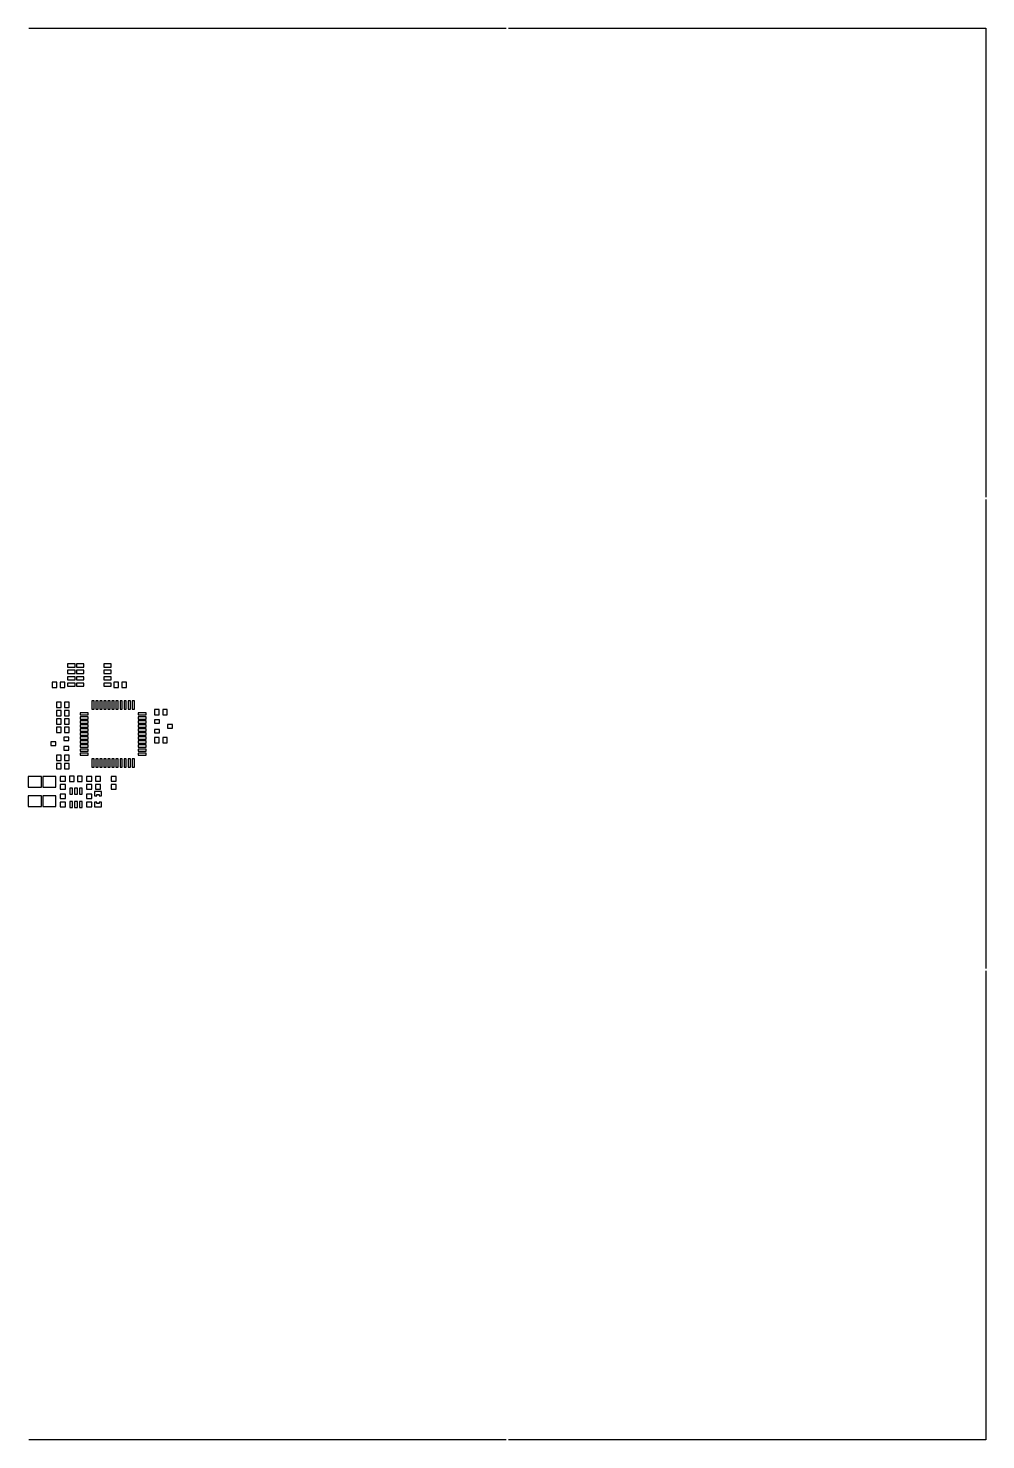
# Model space of a CAD drawing. Extents: x -171 to 209, y -140 to 140.
# Drawn here: x 19.6 to 209.5, y -140.3 to 139.7 of the extents above; entities that cross this region are included whole.
import ezdxf

# ---------------------------------------------------------------- set-up
doc = ezdxf.new("R2010")
doc.units = 0
doc.header["$MEASUREMENT"] = 0
doc.layers.get('0').update_dxf_attribs({"linetype": 'CONTINUOUS'})

msp = doc.modelspace()

# ---------------------------------------------------------------- linework, layer by layer
for points in [[(19.719502, 139.697998), (114.344502, 139.697998)], [(114.844502, 139.697998), (209.469492, 139.697998), (209.469492, 139.697998), (209.469492, 46.697998)], [(209.469492, 46.197998), (209.469492, -46.801997)], [(28.86, 13.6), (27.38, 13.6), (27.38, 13.6), (27.38, 12.97), (27.38, 12.97), (28.86, 12.97), (28.86, 12.97), (28.86, 13.6)], [(28.86, 12.33), (27.38, 12.33), (27.38, 12.33), (27.38, 11.7), (27.38, 11.7), (28.86, 11.7), (28.86, 11.7), (28.86, 12.33)], [(30.63, 13.6), (29.16, 13.6), (29.16, 13.6), (29.16, 12.97), (29.16, 12.97), (30.63, 12.97), (30.63, 12.97), (30.63, 13.6)], [(30.63, 12.33), (29.16, 12.33), (29.16, 12.33), (29.16, 11.7), (29.16, 11.7), (30.63, 11.7), (30.63, 11.7), (30.63, 12.33)], [(36.03, 13.6), (34.56, 13.6), (34.56, 13.6), (34.56, 12.97), (34.56, 12.97), (36.03, 12.97), (36.03, 12.97), (36.03, 13.6)], [(36.03, 12.33), (34.56, 12.33), (34.56, 12.33), (34.56, 11.7), (34.56, 11.7), (36.03, 11.7), (36.03, 11.7), (36.03, 12.33)], [(25.24, 10), (24.34, 10), (24.34, 10), (24.34, 8.95), (24.34, 8.95), (25.24, 8.95), (25.24, 8.95), (25.24, 10)], [(26.84, 10), (25.94, 10), (25.94, 10), (25.94, 8.95), (25.94, 8.95), (26.84, 8.95), (26.84, 8.95), (26.84, 10)], [(28.86, 11.06), (27.38, 11.06), (27.38, 11.06), (27.38, 10.43), (27.38, 10.43), (28.86, 10.43), (28.86, 10.43), (28.86, 11.06)], [(28.86, 9.79), (27.38, 9.79), (27.38, 9.79), (27.38, 9.16), (27.38, 9.16), (28.86, 9.16), (28.86, 9.16), (28.86, 9.79)], [(30.63, 11.06), (29.16, 11.06), (29.16, 11.06), (29.16, 10.43), (29.16, 10.43), (30.63, 10.43), (30.63, 10.43), (30.63, 11.06)], [(30.63, 9.79), (29.16, 9.79), (29.16, 9.79), (29.16, 9.16), (29.16, 9.16), (30.63, 9.16), (30.63, 9.16), (30.63, 9.79)], [(36.03, 11.06), (34.56, 11.06), (34.56, 11.06), (34.56, 10.43), (34.56, 10.43), (36.03, 10.43), (36.03, 10.43), (36.03, 11.06)], [(36.03, 9.79), (34.56, 9.79), (34.56, 9.79), (34.56, 9.16), (34.56, 9.16), (36.03, 9.16), (36.03, 9.16), (36.03, 9.79)], [(37.46, 10), (36.56, 10), (36.56, 10), (36.56, 8.95), (36.56, 8.95), (37.46, 8.95), (37.46, 8.95), (37.46, 10)], [(39.06, 10), (38.16, 10), (38.16, 10), (38.16, 8.95), (38.16, 8.95), (39.06, 8.95), (39.06, 8.95), (39.06, 10)], [(26.08, 6), (25.18, 6), (25.18, 6), (25.18, 4.95), (25.18, 4.95), (26.08, 4.95), (26.08, 4.95), (26.08, 6)], [(27.68, 6), (26.78, 6), (26.78, 6), (26.78, 4.95), (26.78, 4.95), (27.68, 4.95), (27.68, 4.95), (27.68, 6)], [(32.63, 6.25), (32.18, 6.25), (32.18, 6.25), (32.18, 4.65), (32.18, 4.65), (32.63, 4.65), (32.63, 4.65), (32.63, 6.25)], [(33.43, 6.25), (32.98, 6.25), (32.98, 6.25), (32.98, 4.65), (32.98, 4.65), (33.43, 4.65), (33.43, 4.65), (33.43, 6.25)], [(34.23, 6.25), (33.78, 6.25), (33.78, 6.25), (33.78, 4.65), (33.78, 4.65), (34.23, 4.65), (34.23, 4.65), (34.23, 6.25)], [(35.03, 6.25), (34.58, 6.25), (34.58, 6.25), (34.58, 4.65), (34.58, 4.65), (35.03, 4.65), (35.03, 4.65), (35.03, 6.25)], [(35.83, 6.25), (35.38, 6.25), (35.38, 6.25), (35.38, 4.65), (35.38, 4.65), (35.83, 4.65), (35.83, 4.65), (35.83, 6.25)], [(36.63, 6.25), (36.18, 6.25), (36.18, 6.25), (36.18, 4.65), (36.18, 4.65), (36.63, 4.65), (36.63, 4.65), (36.63, 6.25)], [(37.43, 6.25), (36.98, 6.25), (36.98, 6.25), (36.98, 4.65), (36.98, 4.65), (37.43, 4.65), (37.43, 4.65), (37.43, 6.25)], [(38.23, 6.25), (37.78, 6.25), (37.78, 6.25), (37.78, 4.65), (37.78, 4.65), (38.23, 4.65), (38.23, 4.65), (38.23, 6.25)], [(39.03, 6.25), (38.58, 6.25), (38.58, 6.25), (38.58, 4.65), (38.58, 4.65), (39.03, 4.65), (39.03, 4.65), (39.03, 6.25)], [(39.83, 6.25), (39.38, 6.25), (39.38, 6.25), (39.38, 4.65), (39.38, 4.65), (39.83, 4.65), (39.83, 4.65), (39.83, 6.25)], [(40.63, 6.25), (40.18, 6.25), (40.18, 6.25), (40.18, 4.65), (40.18, 4.65), (40.63, 4.65), (40.63, 4.65), (40.63, 6.25)], [(26.08, 4.35), (25.18, 4.35), (25.18, 4.35), (25.18, 3.3), (25.18, 3.3), (26.08, 3.3), (26.08, 3.3), (26.08, 4.35)], [(27.68, 4.35), (26.78, 4.35), (26.78, 4.35), (26.78, 3.3), (26.78, 3.3), (27.68, 3.3), (27.68, 3.3), (27.68, 4.35)], [(31.45, 3.92), (29.85, 3.92), (29.85, 3.92), (29.85, 3.47), (29.85, 3.47), (31.45, 3.47), (31.45, 3.47), (31.45, 3.92)], [(31.45, 3.12), (29.85, 3.12), (29.85, 3.12), (29.85, 2.67), (29.85, 2.67), (31.45, 2.67), (31.45, 2.67), (31.45, 3.12)], [(42.95, 3.92), (41.35, 3.92), (41.35, 3.92), (41.35, 3.47), (41.35, 3.47), (42.95, 3.47), (42.95, 3.47), (42.95, 3.92)], [(42.95, 3.12), (41.35, 3.12), (41.35, 3.12), (41.35, 2.67), (41.35, 2.67), (42.95, 2.67), (42.95, 2.67), (42.95, 3.12)], [(45.54, 4.54), (44.64, 4.54), (44.64, 4.54), (44.64, 3.49), (44.64, 3.49), (45.54, 3.49), (45.54, 3.49), (45.54, 4.54)], [(47.14, 4.54), (46.24, 4.54), (46.24, 4.54), (46.24, 3.49), (46.24, 3.49), (47.14, 3.49), (47.14, 3.49), (47.14, 4.54)], [(26.08, 2.7), (25.18, 2.7), (25.18, 2.7), (25.18, 1.65), (25.18, 1.65), (26.08, 1.65), (26.08, 1.65), (26.08, 2.7)], [(26.08, 1.05), (25.18, 1.05), (25.18, 1.05), (25.18, 0), (25.18, 0), (26.08, 0), (26.08, 0), (26.08, 1.05)], [(27.68, 2.7), (26.78, 2.7), (26.78, 2.7), (26.78, 1.65), (26.78, 1.65), (27.68, 1.65), (27.68, 1.65), (27.68, 2.7)], [(27.68, 1.05), (26.78, 1.05), (26.78, 1.05), (26.78, 0), (26.78, 0), (27.68, 0), (27.68, 0), (27.68, 1.05)], [(31.45, 2.32), (29.85, 2.32), (29.85, 2.32), (29.85, 1.87), (29.85, 1.87), (31.45, 1.87), (31.45, 1.87), (31.45, 2.32)], [(31.45, 1.52), (29.85, 1.52), (29.85, 1.52), (29.85, 1.07), (29.85, 1.07), (31.45, 1.07), (31.45, 1.07), (31.45, 1.52)], [(31.45, 0.72), (29.85, 0.72), (29.85, 0.72), (29.85, 0.27), (29.85, 0.27), (31.45, 0.27), (31.45, 0.27), (31.45, 0.72)], [(42.95, 2.32), (41.35, 2.32), (41.35, 2.32), (41.35, 1.87), (41.35, 1.87), (42.95, 1.87), (42.95, 1.87), (42.95, 2.32)], [(42.95, 1.52), (41.35, 1.52), (41.35, 1.52), (41.35, 1.07), (41.35, 1.07), (42.95, 1.07), (42.95, 1.07), (42.95, 1.52)], [(42.95, 0.72), (41.35, 0.72), (41.35, 0.72), (41.35, 0.27), (41.35, 0.27), (42.95, 0.27), (42.95, 0.27), (42.95, 0.72)], [(45.58, 2.53), (44.59, 2.53), (44.59, 2.53), (44.59, 1.82), (44.59, 1.82), (45.58, 1.82), (45.58, 1.82), (45.58, 2.53)], [(45.58, 0.62), (44.59, 0.62), (44.59, 0.62), (44.59, -0.09), (44.59, -0.09), (45.58, -0.09), (45.58, -0.09), (45.58, 0.62)], [(48.2, 1.59), (47.21, 1.59), (47.21, 1.59), (47.21, 0.88), (47.21, 0.88), (48.2, 0.88), (48.2, 0.88), (48.2, 1.59)], [(25.03, -1.86), (24.04, -1.86), (24.04, -1.86), (24.04, -2.58), (24.04, -2.58), (25.03, -2.58), (25.03, -2.58), (25.03, -1.86)], [(27.65, -0.9), (26.66, -0.9), (26.66, -0.9), (26.66, -1.61), (26.66, -1.61), (27.65, -1.61), (27.65, -1.61), (27.65, -0.9)], [(27.65, -2.8), (26.66, -2.8), (26.66, -2.8), (26.66, -3.51), (26.66, -3.51), (27.65, -3.51), (27.65, -3.51), (27.65, -2.8)], [(31.45, -0.08), (29.85, -0.08), (29.85, -0.08), (29.85, -0.53), (29.85, -0.53), (31.45, -0.53), (31.45, -0.53), (31.45, -0.08)], [(31.45, -0.88), (29.85, -0.88), (29.85, -0.88), (29.85, -1.33), (29.85, -1.33), (31.45, -1.33), (31.45, -1.33), (31.45, -0.88)], [(31.45, -1.68), (29.85, -1.68), (29.85, -1.68), (29.85, -2.13), (29.85, -2.13), (31.45, -2.13), (31.45, -2.13), (31.45, -1.68)], [(31.45, -2.48), (29.85, -2.48), (29.85, -2.48), (29.85, -2.93), (29.85, -2.93), (31.45, -2.93), (31.45, -2.93), (31.45, -2.48)], [(42.95, -0.08), (41.35, -0.08), (41.35, -0.08), (41.35, -0.53), (41.35, -0.53), (42.95, -0.53), (42.95, -0.53), (42.95, -0.08)], [(42.95, -0.88), (41.35, -0.88), (41.35, -0.88), (41.35, -1.33), (41.35, -1.33), (42.95, -1.33), (42.95, -1.33), (42.95, -0.88)], [(42.95, -1.68), (41.35, -1.68), (41.35, -1.68), (41.35, -2.13), (41.35, -2.13), (42.95, -2.13), (42.95, -2.13), (42.95, -1.68)], [(42.95, -2.48), (41.35, -2.48), (41.35, -2.48), (41.35, -2.93), (41.35, -2.93), (42.95, -2.93), (42.95, -2.93), (42.95, -2.48)], [(45.54, -0.98), (44.64, -0.98), (44.64, -0.98), (44.64, -2.03), (44.64, -2.03), (45.54, -2.03), (45.54, -2.03), (45.54, -0.98)], [(47.14, -0.98), (46.24, -0.98), (46.24, -0.98), (46.24, -2.03), (46.24, -2.03), (47.14, -2.03), (47.14, -2.03), (47.14, -0.98)], [(26.08, -4.48), (25.18, -4.48), (25.18, -4.48), (25.18, -5.53), (25.18, -5.53), (26.08, -5.53), (26.08, -5.53), (26.08, -4.48)], [(27.68, -4.48), (26.78, -4.48), (26.78, -4.48), (26.78, -5.53), (26.78, -5.53), (27.68, -5.53), (27.68, -5.53), (27.68, -4.48)], [(31.45, -3.28), (29.85, -3.28), (29.85, -3.28), (29.85, -3.73), (29.85, -3.73), (31.45, -3.73), (31.45, -3.73), (31.45, -3.28)], [(31.45, -4.08), (29.85, -4.08), (29.85, -4.08), (29.85, -4.53), (29.85, -4.53), (31.45, -4.53), (31.45, -4.53), (31.45, -4.08)], [(32.63, -5.25), (32.18, -5.25), (32.18, -5.25), (32.18, -6.85), (32.18, -6.85), (32.63, -6.85), (32.63, -6.85), (32.63, -5.25)], [(33.43, -5.25), (32.98, -5.25), (32.98, -5.25), (32.98, -6.85), (32.98, -6.85), (33.43, -6.85), (33.43, -6.85), (33.43, -5.25)], [(34.23, -5.25), (33.78, -5.25), (33.78, -5.25), (33.78, -6.85), (33.78, -6.85), (34.23, -6.85), (34.23, -6.85), (34.23, -5.25)], [(35.03, -5.25), (34.58, -5.25), (34.58, -5.25), (34.58, -6.85), (34.58, -6.85), (35.03, -6.85), (35.03, -6.85), (35.03, -5.25)], [(35.83, -5.25), (35.38, -5.25), (35.38, -5.25), (35.38, -6.85), (35.38, -6.85), (35.83, -6.85), (35.83, -6.85), (35.83, -5.25)], [(36.63, -5.25), (36.18, -5.25), (36.18, -5.25), (36.18, -6.85), (36.18, -6.85), (36.63, -6.85), (36.63, -6.85), (36.63, -5.25)], [(37.43, -5.25), (36.98, -5.25), (36.98, -5.25), (36.98, -6.85), (36.98, -6.85), (37.43, -6.85), (37.43, -6.85), (37.43, -5.25)], [(38.23, -5.25), (37.78, -5.25), (37.78, -5.25), (37.78, -6.85), (37.78, -6.85), (38.23, -6.85), (38.23, -6.85), (38.23, -5.25)], [(39.03, -5.25), (38.58, -5.25), (38.58, -5.25), (38.58, -6.85), (38.58, -6.85), (39.03, -6.85), (39.03, -6.85), (39.03, -5.25)], [(39.83, -5.25), (39.38, -5.25), (39.38, -5.25), (39.38, -6.85), (39.38, -6.85), (39.83, -6.85), (39.83, -6.85), (39.83, -5.25)], [(40.63, -5.25), (40.18, -5.25), (40.18, -5.25), (40.18, -6.85), (40.18, -6.85), (40.63, -6.85), (40.63, -6.85), (40.63, -5.25)], [(42.95, -3.28), (41.35, -3.28), (41.35, -3.28), (41.35, -3.73), (41.35, -3.73), (42.95, -3.73), (42.95, -3.73), (42.95, -3.28)], [(42.95, -4.08), (41.35, -4.08), (41.35, -4.08), (41.35, -4.53), (41.35, -4.53), (42.95, -4.53), (42.95, -4.53), (42.95, -4.08)], [(26.08, -6.13), (25.18, -6.13), (25.18, -6.13), (25.18, -7.18), (25.18, -7.18), (26.08, -7.18), (26.08, -7.18), (26.08, -6.13)], [(27.68, -6.13), (26.78, -6.13), (26.78, -6.13), (26.78, -7.18), (26.78, -7.18), (27.68, -7.18), (27.68, -7.18), (27.68, -6.13)], [(22.18, -8.71), (19.58, -8.71), (19.58, -8.71), (19.58, -10.86), (19.58, -10.86), (22.18, -10.86), (22.18, -10.86), (22.18, -8.71)], [(25.08, -8.71), (22.48, -8.71), (22.48, -8.71), (22.48, -10.86), (22.48, -10.86), (25.08, -10.86), (25.08, -10.86), (25.08, -8.71)], [(26.95, -8.74), (25.9, -8.74), (25.9, -8.74), (25.9, -9.63), (25.9, -9.63), (26.95, -9.63), (26.95, -9.63), (26.95, -8.74)], [(26.95, -10.33), (25.9, -10.33), (25.9, -10.33), (25.9, -11.23), (25.9, -11.23), (26.95, -11.23), (26.95, -11.23), (26.95, -10.33)], [(28.66, -8.66), (27.75, -8.66), (27.75, -8.66), (27.75, -9.71), (27.75, -9.71), (28.66, -9.71), (28.66, -9.71), (28.66, -8.66)], [(28.39, -11.07), (27.84, -11.07), (27.84, -11.07), (27.84, -12.27), (27.84, -12.27), (28.39, -12.27), (28.39, -12.27), (28.39, -11.07)], [(29.33, -11.07), (28.78, -11.07), (28.78, -11.07), (28.78, -12.27), (28.78, -12.27), (29.33, -12.27), (29.33, -12.27), (29.33, -11.07)], [(30.25, -8.66), (29.36, -8.66), (29.36, -8.66), (29.36, -9.71), (29.36, -9.71), (30.25, -9.71), (30.25, -9.71), (30.25, -8.66)], [(30.28, -11.07), (29.73, -11.07), (29.73, -11.07), (29.73, -12.27), (29.73, -12.27), (30.28, -12.27), (30.28, -12.27), (30.28, -11.07)], [(32.16, -8.74), (31.11, -8.74), (31.11, -8.74), (31.11, -9.63), (31.11, -9.63), (32.16, -9.63), (32.16, -9.63), (32.16, -8.74)], [(32.16, -10.33), (31.11, -10.33), (31.11, -10.33), (31.11, -11.23), (31.11, -11.23), (32.16, -11.23), (32.16, -11.23), (32.16, -10.33)], [(33.94, -8.74), (32.89, -8.74), (32.89, -8.74), (32.89, -9.63), (32.89, -9.63), (33.94, -9.63), (33.94, -9.63), (33.94, -8.74)], [(33.94, -10.33), (32.89, -10.33), (32.89, -10.33), (32.89, -11.23), (32.89, -11.23), (33.94, -11.23), (33.94, -11.23), (33.94, -10.33)], [(37.05, -8.74), (36, -8.74), (36, -8.74), (36, -9.63), (36, -9.63), (37.05, -9.63), (37.05, -9.63), (37.05, -8.74)], [(37.05, -10.33), (36, -10.33), (36, -10.33), (36, -11.23), (36, -11.23), (37.05, -11.23), (37.05, -11.23), (37.05, -10.33)], [(22.18, -12.56), (19.58, -12.56), (19.58, -12.56), (19.58, -14.71), (19.58, -14.71), (22.18, -14.71), (22.18, -14.71), (22.18, -12.56)], [(25.08, -12.56), (22.48, -12.56), (22.48, -12.56), (22.48, -14.71), (22.48, -14.71), (25.08, -14.71), (25.08, -14.71), (25.08, -12.56)], [(26.98, -12.22), (25.93, -12.22), (25.93, -12.22), (25.93, -13.12), (25.93, -13.12), (26.98, -13.12), (26.98, -13.12), (26.98, -12.22)], [(26.98, -13.82), (25.93, -13.82), (25.93, -13.82), (25.93, -14.72), (25.93, -14.72), (26.98, -14.72), (26.98, -14.72), (26.98, -13.82)], [(28.39, -13.67), (27.84, -13.67), (27.84, -13.67), (27.84, -14.87), (27.84, -14.87), (28.39, -14.87), (28.39, -14.87), (28.39, -13.67)], [(29.33, -13.67), (28.78, -13.67), (28.78, -13.67), (28.78, -14.87), (28.78, -14.87), (29.33, -14.87), (29.33, -14.87), (29.33, -13.67)], [(30.28, -13.67), (29.73, -13.67), (29.73, -13.67), (29.73, -14.87), (29.73, -14.87), (30.28, -14.87), (30.28, -14.87), (30.28, -13.67)], [(32.18, -12.22), (31.14, -12.22), (31.14, -12.22), (31.14, -13.12), (31.14, -13.12), (32.18, -13.12), (32.18, -13.12), (32.18, -12.22)], [(32.18, -13.82), (31.14, -13.82), (31.14, -13.82), (31.14, -14.72), (31.14, -14.72), (32.18, -14.72), (32.18, -14.72), (32.18, -13.82)], [(34.14, -11.69), (32.74, -11.69), (32.74, -11.69), (32.74, -12.58), (32.74, -12.58), (33.2, -12.58), (33.2, -12.58), (33.2, -12.29), (33.2, -12.29), (33.67, -12.29), (33.67, -12.29), (33.67, -12.58), (33.67, -12.58), (34.14, -12.58), (34.14, -12.58), (34.14, -11.69)], [(34.14, -13.83), (33.67, -13.83), (33.67, -13.83), (33.67, -14.12), (33.67, -14.12), (33.2, -14.12), (33.2, -14.12), (33.2, -13.83), (33.2, -13.83), (32.74, -13.83), (32.74, -13.83), (32.74, -14.72), (32.74, -14.72), (34.14, -14.72), (34.14, -14.72), (34.14, -13.83)], [(209.469492, -47.302002), (209.469492, -140.302002), (209.469492, -140.302002), (114.844502, -140.302002)], [(114.344502, -140.302002), (19.719502, -140.302002)]]:
    msp.add_lwpolyline(points)

doc.saveas('drawing.dxf')
